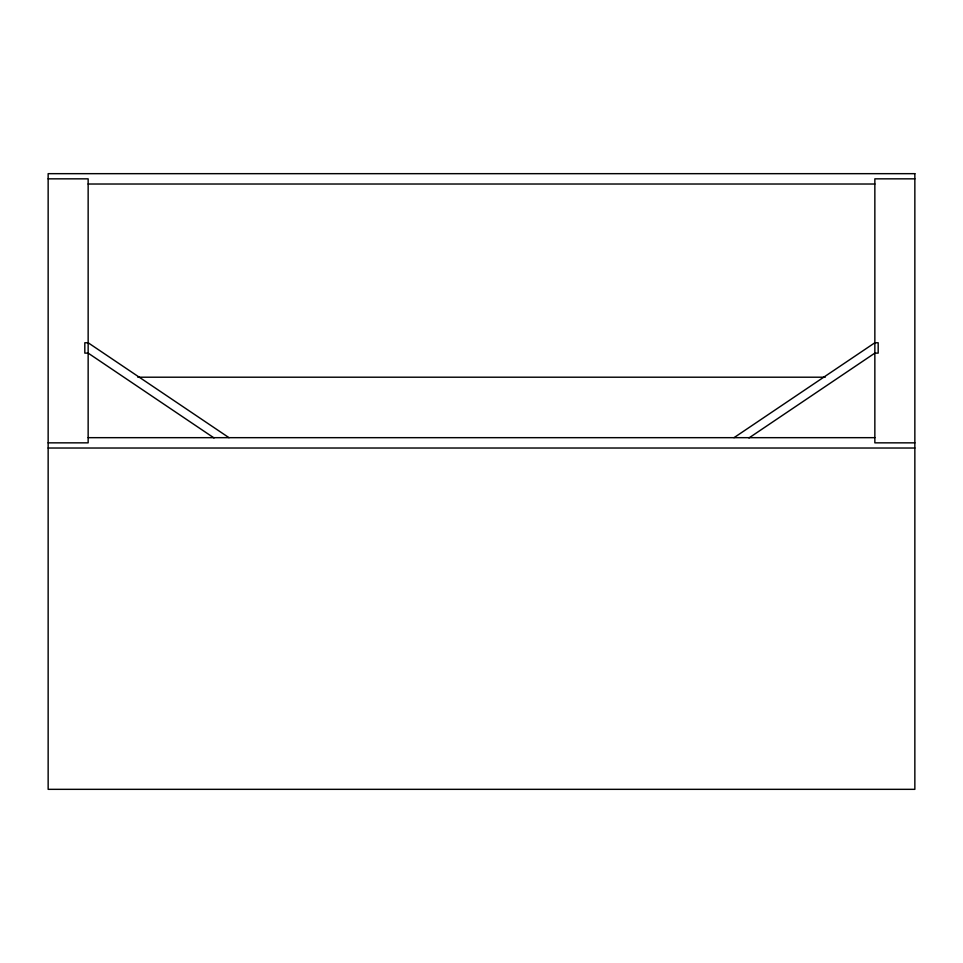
<?xml version="1.0" encoding="UTF-8"?>
<svg xmlns="http://www.w3.org/2000/svg" width="963" height="963" viewBox="0 0 963 963"><rect width="100%" height="100%" fill="white"/><g stroke="black" fill="none" stroke-linecap="round" stroke-linejoin="round"><path stroke-width="1.44" d="M733.999 437.684L874.849 342.768L878.184 342.768L878.184 353.12L874.849 353.12L748.961 437.96M48.15 178.841L88.151 178.841L88.151 442.848L48.15 442.848M914.85 178.841L874.849 178.841L874.849 442.848L914.85 442.848M88.151 184.017L874.849 184.017M137.793 377.207L825.207 377.207M88.151 437.671L874.849 437.671M48.15 448.024L914.85 448.024M229.001 437.684L88.151 342.768L84.816 342.768L84.816 353.12L88.151 353.12L214.039 437.96M914.85 173.665L48.15 173.665L48.15 789.335L914.85 789.335L914.85 173.665"/></g></svg>
